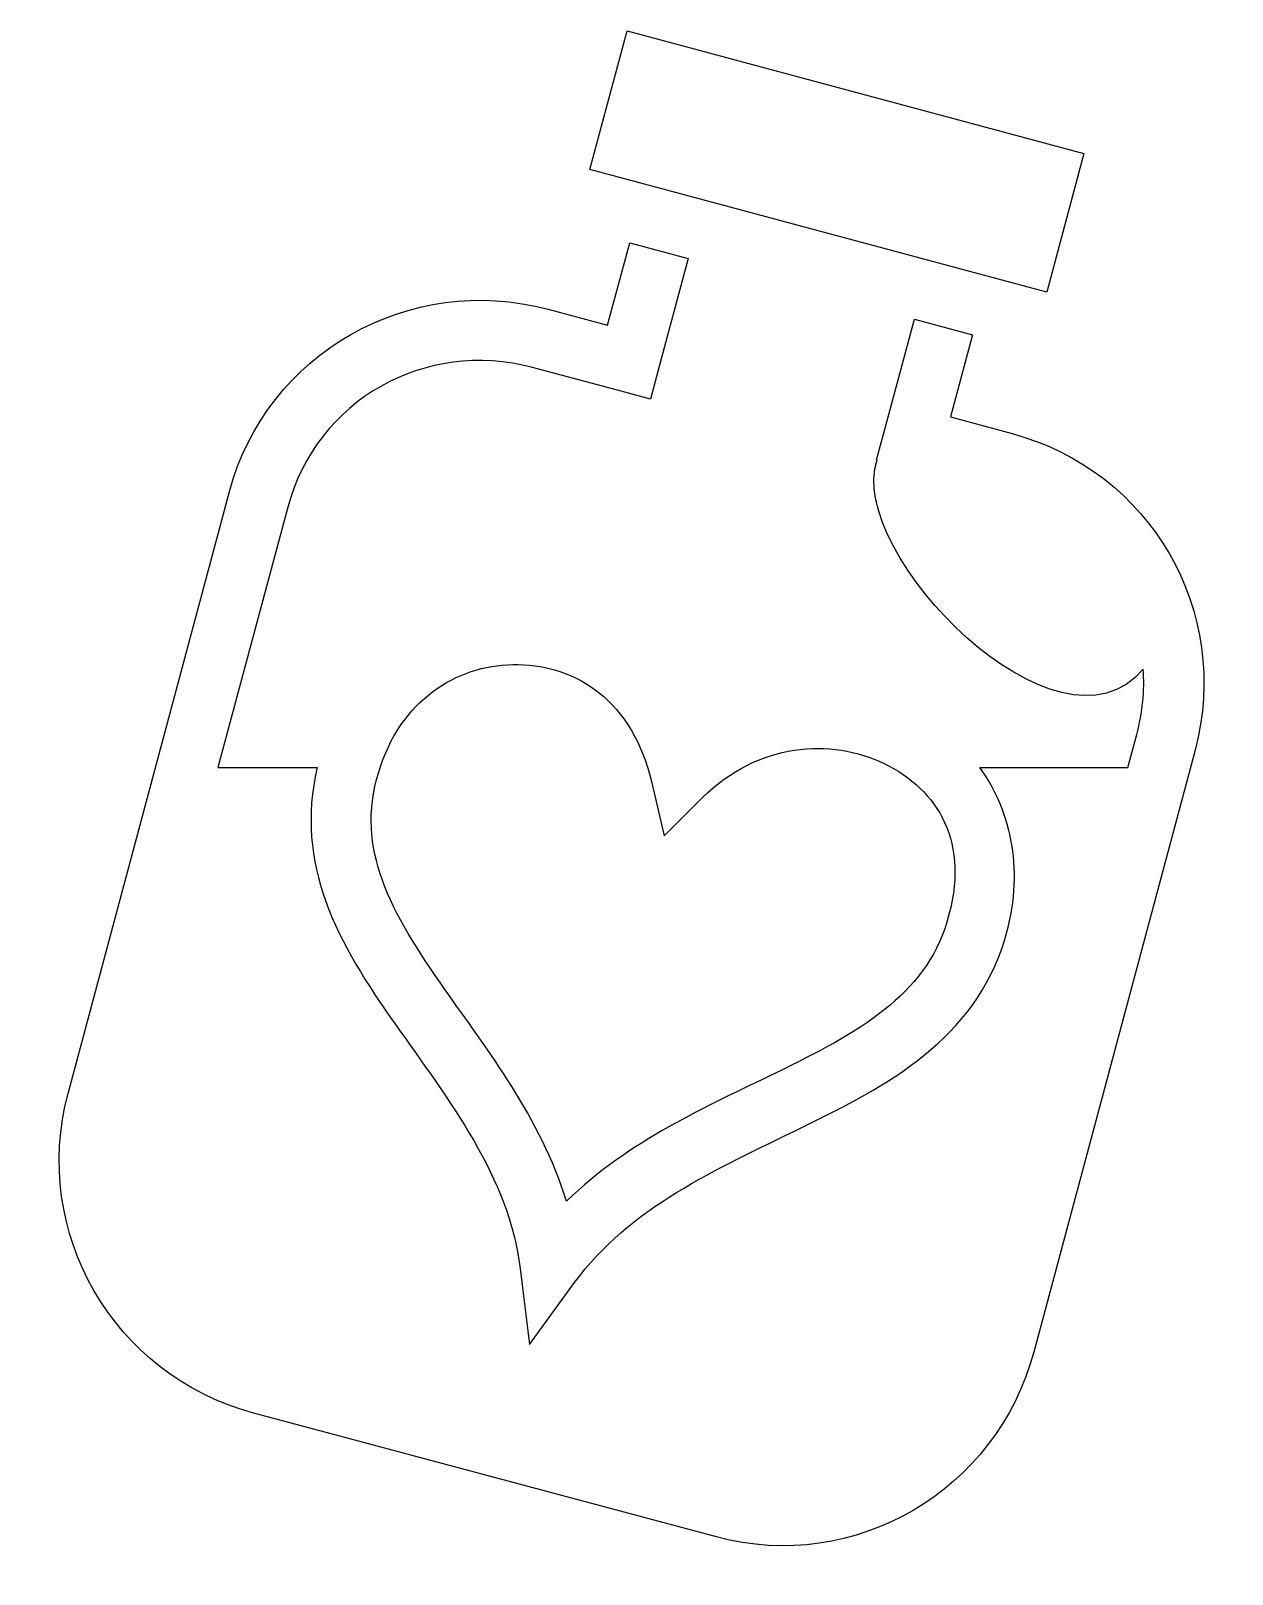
# Model space of a CAD drawing. Header units: centimetres. Extents: x -7.9 to 7.8, y -10.4 to 9.8.
import ezdxf

# ---------------------------------------------------------------- set-up
doc = ezdxf.new("R2010")
doc.units = ezdxf.units.CM
doc.header["$MEASUREMENT"] = 0
doc.layers.add('Layer 1', color=7, linetype='Continuous')

msp = doc.modelspace()

# ---------------------------------------------------------------- linework, layer by layer
at = {"layer": 'Layer 1'}
for points, knots in [([(-0.13177, 9.77243), (-0.13177, 9.77243), (-0.61797, 7.96317), (-0.61797, 7.96317), (-0.61797, 7.96317), (-0.61797, 7.96317), (5.33691, 6.36606), (5.33691, 6.36606), (5.33691, 6.36606), (5.33691, 6.36606), (5.82184, 8.17528), (5.82184, 8.17528), (5.82184, 8.17528), (5.82184, 8.17528), (-0.13177, 9.77243), (-0.13177, 9.77243)], [0, 0, 0, 0, 0.2, 0.2, 0.2, 0.2, 0.4, 0.4, 0.4, 0.4, 0.6, 0.6, 0.6, 0.6, 1, 1, 1, 1]), ([(-0.09888, 7.00777), (-0.09888, 7.00777), (-0.38744, 5.93384), (-0.38744, 5.93384), (-0.38744, 5.93384), (-0.38744, 5.93384), (-1.16228, 6.14198), (-1.16228, 6.14198), (-1.16228, 6.14198), (-2.96623, 6.62539), (-4.83397, 5.57288), (-5.31844, 3.76476), (-5.31844, 3.76476), (-5.31844, 3.76476), (-7.42156, -4.08367), (-7.42156, -4.08367), (-7.42156, -4.08367), (-7.90607, -5.89183), (-6.82615, -7.76207), (-5.01799, -8.24649), (-5.01799, -8.24649), (-5.01799, -8.24649), (1.0305, -9.86726), (1.0305, -9.86726), (1.0305, -9.86726), (2.83866, -10.35177), (4.68351, -9.26105), (5.16688, -7.45711), (5.16688, -7.45711), (5.16688, -7.45711), (7.27005, 0.39271), (7.27005, 0.39271), (7.27005, 0.39271), (7.75338, 2.19666), (6.69016, 4.03771), (4.88629, 4.52125), (4.88629, 4.52125), (4.88629, 4.52125), (4.88629, 4.52252), (4.88629, 4.52252), (4.88629, 4.52252), (4.88629, 4.52252), (4.08375, 4.73732), (4.08375, 4.73732), (4.08375, 4.73732), (4.08375, 4.73732), (4.371, 5.80995), (4.371, 5.80995), (4.371, 5.80995), (4.371, 5.80995), (3.61071, 6.01425), (3.61071, 6.01425), (3.61071, 6.01425), (3.61071, 6.01425), (3.22066, 4.55946), (3.22066, 4.55946), (3.22066, 4.55946), (3.22066, 4.55946), (3.11916, 4.17995), (3.11916, 4.17995), (3.11916, 4.17995), (3.11916, 4.17995), (3.12439, 4.17868), (3.12439, 4.17868), (3.12439, 4.17868), (2.70975, 2.96053), (5.50237, 0.12178), (6.59532, 1.45083), (6.59532, 1.45083), (6.61295, 1.17202), (6.58697, 0.88422), (6.50972, 0.59566), (6.50972, 0.59566), (6.50972, 0.59566), (6.39376, 0.1647), (6.39376, 0.1647), (6.39376, 0.1647), (6.39376, 0.1647), (4.46584, 0.16471), (4.46584, 0.16471), (4.46584, 0.16471), (4.88246, -0.41666), (5.05252, -1.20545), (4.78868, -2.07673), (4.78868, -2.07673), (4.39597, -3.37365), (3.26136, -3.9861), (2.1453, -4.52774), (2.1453, -4.52774), (1.02924, -5.06943), (-0.10773, -5.57351), (-0.81826, -6.55054), (-0.81826, -6.55054), (-0.81826, -6.55054), (-1.40474, -7.35831), (-1.40474, -7.35831), (-1.40474, -7.35831), (-1.40474, -7.35831), (-1.52732, -6.36736), (-1.52732, -6.36736), (-1.52732, -6.36736), (-1.67681, -5.16304), (-2.44945, -4.18631), (-3.16259, -3.17048), (-3.16259, -3.17048), (-3.51916, -2.66261), (-3.8587, -2.14622), (-4.06524, -1.56945), (-4.06524, -1.56945), (-4.25445, -1.04109), (-4.32183, -0.45478), (-4.17332, 0.16475), (-4.17332, 0.16475), (-4.17332, 0.16475), (-5.46729, 0.16475), (-5.46729, 0.16475), (-5.46729, 0.16475), (-5.46729, 0.16475), (-4.55671, 3.56193), (-4.55671, 3.56193), (-4.55671, 3.56193), (-4.18268, 4.9579), (-2.76541, 5.75694), (-1.36514, 5.38169), (-1.36514, 5.38169), (-1.36514, 5.38169), (-0.20948, 5.07201), (-0.20948, 5.07201), (-0.20948, 5.07201), (-0.20948, 5.07201), (0.17003, 4.96929), (0.17003, 4.96929), (0.17003, 4.96929), (0.17003, 4.96929), (0.27292, 5.35007), (0.27292, 5.35007), (0.27292, 5.35007), (0.27292, 5.35007), (0.66297, 6.8036), (0.66297, 6.8036), (0.66297, 6.8036), (0.66297, 6.8036), (-0.09875, 7.00786), (-0.09875, 7.00786), (-0.09875, 7.00786), (-0.09875, 7.00786), (-0.09888, 7.00777), (-0.09888, 7.00777)], [0, 0, 0, 0, 0.02631579, 0.02631579, 0.02631579, 0.02631579, 0.05263158, 0.05263158, 0.05263158, 0.05263158, 0.07894737, 0.07894737, 0.07894737, 0.07894737, 0.10526316, 0.10526316, 0.10526316, 0.10526316, 0.13157895, 0.13157895, 0.13157895, 0.13157895, 0.15789474, 0.15789474, 0.15789474, 0.15789474, 0.18421053, 0.18421053, 0.18421053, 0.18421053, 0.21052632, 0.21052632, 0.21052632, 0.21052632, 0.23684211, 0.23684211, 0.23684211, 0.23684211, 0.26315789, 0.26315789, 0.26315789, 0.26315789, 0.28947368, 0.28947368, 0.28947368, 0.28947368, 0.31578947, 0.31578947, 0.31578947, 0.31578947, 0.34210526, 0.34210526, 0.34210526, 0.34210526, 0.36842105, 0.36842105, 0.36842105, 0.36842105, 0.39473684, 0.39473684, 0.39473684, 0.39473684, 0.42105263, 0.42105263, 0.42105263, 0.42105263, 0.44736842, 0.44736842, 0.44736842, 0.44736842, 0.47368421, 0.47368421, 0.47368421, 0.47368421, 0.5, 0.5, 0.5, 0.5, 0.52631579, 0.52631579, 0.52631579, 0.52631579, 0.55263158, 0.55263158, 0.55263158, 0.55263158, 0.57894737, 0.57894737, 0.57894737, 0.57894737, 0.60526316, 0.60526316, 0.60526316, 0.60526316, 0.63157895, 0.63157895, 0.63157895, 0.63157895, 0.65789474, 0.65789474, 0.65789474, 0.65789474, 0.68421053, 0.68421053, 0.68421053, 0.68421053, 0.71052632, 0.71052632, 0.71052632, 0.71052632, 0.73684211, 0.73684211, 0.73684211, 0.73684211, 0.76315789, 0.76315789, 0.76315789, 0.76315789, 0.78947368, 0.78947368, 0.78947368, 0.78947368, 0.81578947, 0.81578947, 0.81578947, 0.81578947, 0.84210526, 0.84210526, 0.84210526, 0.84210526, 0.86842105, 0.86842105, 0.86842105, 0.86842105, 0.89473684, 0.89473684, 0.89473684, 0.89473684, 0.92105263, 0.92105263, 0.92105263, 0.92105263, 0.94736842, 0.94736842, 0.94736842, 0.94736842, 1, 1, 1, 1]), ([(-1.62473, 1.51012), (-2.35854, 1.49536), (-3.08825, 1.04728), (-3.37217, 0.10804), (-3.37217, 0.10804), (-3.52849, -0.40936), (-3.4867, -0.84706), (-3.32338, -1.30324), (-3.32338, -1.30324), (-3.16002, -1.75937), (-2.86257, -2.22482), (-2.51692, -2.71713), (-2.51692, -2.71713), (-1.95453, -3.51824), (-1.26335, -4.39542), (-0.92373, -5.48714), (-0.92373, -5.48714), (-0.10694, -4.69818), (0.91172, -4.24993), (1.80007, -3.81885), (1.80007, -3.81885), (2.89349, -3.28808), (3.74452, -2.80792), (4.03497, -1.84876), (4.03497, -1.84876), (4.35152, -0.80342), (3.91298, -0.12148), (3.21927, 0.21747), (3.21927, 0.21747), (2.52561, 0.55637), (1.57059, 0.4903), (0.85129, -0.22529), (0.85129, -0.22529), (0.85129, -0.22529), (0.3492, -0.72473), (0.3492, -0.72473), (0.3492, -0.72473), (0.3492, -0.72473), (0.18854, -0.03423), (0.18854, -0.03423), (0.18854, -0.03423), (-0.06059, 1.04122), (-0.79638, 1.49664), (-1.55359, 1.51017), (-1.55359, 1.51017), (-1.5772, 1.51059), (-1.60107, 1.51059), (-1.62473, 1.51017), (-1.62473, 1.51017), (-1.62473, 1.51017), (-1.62473, 1.51012), (-1.62473, 1.51012)], [0, 0, 0, 0, 0.07142857, 0.07142857, 0.07142857, 0.07142857, 0.14285714, 0.14285714, 0.14285714, 0.14285714, 0.21428571, 0.21428571, 0.21428571, 0.21428571, 0.28571429, 0.28571429, 0.28571429, 0.28571429, 0.35714286, 0.35714286, 0.35714286, 0.35714286, 0.42857143, 0.42857143, 0.42857143, 0.42857143, 0.5, 0.5, 0.5, 0.5, 0.57142857, 0.57142857, 0.57142857, 0.57142857, 0.64285714, 0.64285714, 0.64285714, 0.64285714, 0.71428571, 0.71428571, 0.71428571, 0.71428571, 0.78571429, 0.78571429, 0.78571429, 0.78571429, 0.85714286, 0.85714286, 0.85714286, 0.85714286, 1, 1, 1, 1])]:
    msp.add_open_spline(points, degree=3, knots=knots, dxfattribs=at)

doc.saveas('drawing.dxf')
